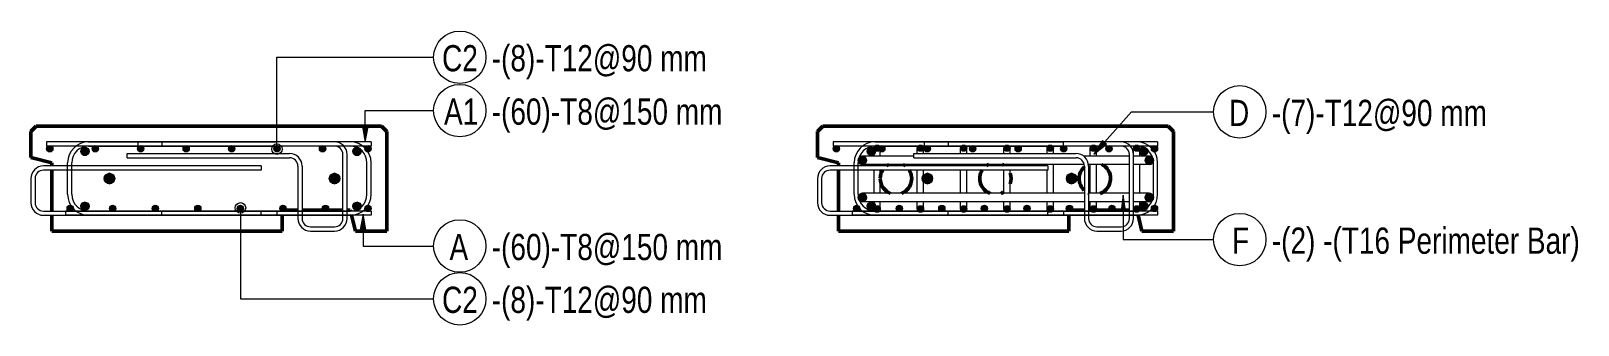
# Model space of a CAD drawing. Header units: millimetres. Extents: x 20 to 15200, y -2824 to 20808.
# Drawn here: x 12244 to 15200, y 20085 to 20646 of the extents above; entities that cross this region are included whole.
import ezdxf

# ---------------------------------------------------------------- set-up
doc = ezdxf.new("R2010")
doc.units = ezdxf.units.MM
for name, color, linetype, lineweight in [('A-WALL', 113, 'Continuous', 25), ('S-RBAR', 171, 'Continuous', 18), ('S-RBAR-IDEN', 171, 'Continuous', 9)]:
    doc.layers.add(name, color=color, linetype=linetype, lineweight=lineweight)
doc.styles.add('Nirmala UI Semilight_1', font='NirmalaS.ttf', dxfattribs={"width": 0.8, "height": 50})

# ---------------------------------------------------------------- blocks, each defined once
blk = doc.blocks.new('M_Rebar Tag_rfa Dimension - ARROW-793927-Elevation Top 2')
at = {"layer": 'S-RBAR-IDEN'}
blk.add_circle((2850.6, 20494.2), 50, dxfattribs=at)
blk = doc.blocks.new('M_Rebar Tag_rfa Dimension - DOT-793929-Elevation Top 2')
at = {"layer": 'S-RBAR-IDEN'}
blk.add_circle((2850.6, 20596), 50, dxfattribs=at)
blk = doc.blocks.new('M_Rebar Tag_rfa Dimension - ARROW-793927-Elevation Top 3')
at = {"layer": 'S-RBAR-IDEN'}
blk.add_circle((2838.1, 20491.8), 50, dxfattribs=at)
blk = doc.blocks.new('M_Rebar Tag_rfa MARK - ARROW-794226-Elevation Top 3')
at = {"layer": 'S-RBAR-IDEN'}
blk.add_circle((2838.1, 20248.2), 50, dxfattribs=at)

msp = doc.modelspace()

# ---------------------------------------------------------------- hatches: boundary and pattern name
at = {"layer": 'S-RBAR'}
h = msp.add_hatch(color=256, dxfattribs=at)
edge = h.paths.add_edge_path()
edge.add_arc((12280.4, 20421.5), 6, 0, 360)
for points in [[(12277.4, 20416.3), (12283.4, 20416.3), (12286.4, 20421.5), (12283.4, 20426.7), (12277.4, 20426.7), (12274.4, 20421.5)], [(12364.2, 20416.3), (12370.2, 20416.3), (12373.2, 20421.5), (12370.2, 20426.7), (12364.2, 20426.7), (12361.2, 20421.5)], [(12451.1, 20416.3), (12457.1, 20416.3), (12460.1, 20421.5), (12457.1, 20426.7), (12451.1, 20426.7), (12448.1, 20421.5)], [(12537.9, 20416.3), (12543.9, 20416.3), (12546.9, 20421.5), (12543.9, 20426.7), (12537.9, 20426.7), (12534.9, 20421.5)], [(12624.8, 20416.3), (12630.8, 20416.3), (12633.8, 20421.5), (12630.8, 20426.7), (12624.8, 20426.7), (12621.8, 20421.5)], [(12711.6, 20416.3), (12717.6, 20416.3), (12720.6, 20421.5), (12717.6, 20426.7), (12711.6, 20426.7), (12708.6, 20421.5)], [(12798.5, 20416.3), (12804.5, 20416.3), (12807.5, 20421.5), (12804.5, 20426.7), (12798.5, 20426.7), (12795.5, 20421.5)], [(12886.8, 20416.3), (12891.4, 20416.3), (12894.4, 20421.5), (12891.4, 20426.7), (12885.4, 20426.7), (12882.4, 20421.5), (12885.4, 20416.3)], [(13780.1, 20416.3), (13786.1, 20416.3), (13789.1, 20421.5), (13786.1, 20426.7), (13780.1, 20426.7), (13777.1, 20421.5)], [(13858.2, 20417.4), (13864.2, 20417.4), (13867.2, 20422.6), (13864.2, 20427.8), (13858.2, 20427.8), (13855.2, 20422.6)], [(13867, 20416.3), (13873, 20416.3), (13876, 20421.5), (13873, 20426.7), (13867, 20426.7), (13864, 20421.5)], [(13940.9, 20417.4), (13946.9, 20417.4), (13949.9, 20422.6), (13946.9, 20427.8), (13940.9, 20427.8), (13937.9, 20422.6)], [(13953.8, 20416.3), (13959.8, 20416.3), (13962.8, 20421.5), (13959.8, 20426.7), (13953.8, 20426.7), (13950.8, 20421.5)], [(14023.5, 20417.4), (14029.5, 20417.4), (14032.5, 20422.6), (14029.5, 20427.8), (14023.5, 20427.8), (14020.5, 20422.6)], [(14040.7, 20416.3), (14046.7, 20416.3), (14049.7, 20421.5), (14046.7, 20426.7), (14040.7, 20426.7), (14037.7, 20421.5)], [(14106.1, 20417.4), (14112.1, 20417.4), (14115.1, 20422.6), (14112.1, 20427.8), (14106.1, 20427.8), (14103.1, 20422.6)], [(14127.6, 20416.3), (14133.6, 20416.3), (14136.6, 20421.5), (14133.6, 20426.7), (14127.6, 20426.7), (14124.6, 20421.5)], [(14188.8, 20417.4), (14194.8, 20417.4), (14197.8, 20422.6), (14194.8, 20427.8), (14188.8, 20427.8), (14185.8, 20422.6)], [(14220.4, 20416.3), (14223.4, 20421.5), (14220.4, 20426.7), (14214.4, 20426.7), (14211.4, 20421.5), (14214.4, 20416.3)], [(14271.4, 20417.4), (14277.4, 20417.4), (14280.4, 20422.6), (14277.4, 20427.8), (14271.4, 20427.8), (14268.4, 20422.6)], [(14301.3, 20416.3), (14307.3, 20416.3), (14310.3, 20421.5), (14307.3, 20426.7), (14301.3, 20426.7), (14298.3, 20421.5)], [(14360.1, 20417.4), (14363.1, 20422.6), (14360.1, 20427.8), (14354.1, 20427.8), (14351.1, 20422.6), (14354.1, 20417.4)], [(14388.1, 20416.3), (14394.1, 20416.3), (14397.1, 20421.5), (14394.1, 20426.7), (14388.1, 20426.7), (14385.1, 20421.5)], [(12350.8, 20409.4), (12355.2, 20414.8), (12353.6, 20421.6), (12347.4, 20424.6), (12341.1, 20421.6), (12339.6, 20414.8), (12343.9, 20409.4)], [(12870.8, 20409.4), (12875.2, 20414.8), (12873.6, 20421.6), (12867.4, 20424.6), (12861.1, 20421.6), (12859.6, 20414.8), (12863.9, 20409.4)], [(13836.6, 20392.2), (13840.9, 20397.6), (13839.4, 20404.3), (13833.1, 20407.4), (13826.9, 20404.3), (13825.3, 20397.6), (13829.7, 20392.2)], [(13850.9, 20409.4), (13853.6, 20409.4), (13857.9, 20414.8), (13856.4, 20421.6), (13850.1, 20424.6), (13843.9, 20421.6), (13842.3, 20414.8), (13846.7, 20409.4)], [(14366.7, 20409.4), (14373.6, 20409.4), (14377.9, 20414.8), (14376.4, 20421.6), (14370.1, 20424.6), (14363.9, 20421.6), (14362.3, 20414.8), (14363.8, 20412.9)], [(14384.6, 20392.2), (14388.9, 20397.6), (14387.4, 20404.3), (14381.1, 20407.4), (14374.9, 20404.3), (14373.3, 20397.6), (14377.7, 20392.2)], [(12394.4, 20354.6), (12401.4, 20357.5), (12404.4, 20364.6), (12401.4, 20371.7), (12394.4, 20374.6), (12387.3, 20371.7), (12384.4, 20364.6), (12387.3, 20357.5)], [(12824.4, 20354.6), (12831.4, 20357.5), (12834.4, 20364.6), (12831.4, 20371.7), (12824.4, 20374.6), (12817.3, 20371.7), (12814.4, 20364.6), (12817.3, 20357.5)], [(13957.1, 20354.6), (13964.2, 20357.5), (13967.1, 20364.6), (13964.2, 20371.7), (13957.1, 20374.6), (13950.1, 20371.7), (13947.1, 20364.6), (13950.1, 20357.5)], [(14232.7, 20354.6), (14239.7, 20357.5), (14242.7, 20364.6), (14239.7, 20371.7), (14232.7, 20374.6), (14225.6, 20371.7), (14222.7, 20364.6), (14225.6, 20357.5)], [(12316.4, 20302.5), (12322.4, 20302.5), (12325.4, 20307.7), (12322.4, 20312.9), (12316.4, 20312.9), (12313.4, 20307.7)], [(12350.8, 20304.7), (12355.2, 20310.1), (12353.6, 20316.9), (12347.4, 20319.9), (12341.1, 20316.9), (12339.6, 20310.1), (12343.9, 20304.7)], [(12397.6, 20302.5), (12403.6, 20302.5), (12406.6, 20307.7), (12403.6, 20312.9), (12397.6, 20312.9), (12394.6, 20307.7)], [(12478.9, 20302.5), (12484.9, 20302.5), (12487.9, 20307.7), (12484.9, 20312.9), (12478.9, 20312.9), (12475.9, 20307.7)], [(12560.2, 20302.5), (12566.2, 20302.5), (12569.2, 20307.7), (12566.2, 20312.9), (12560.2, 20312.9), (12557.2, 20307.7)], [(12641.5, 20302.5), (12647.5, 20302.5), (12650.5, 20307.7), (12647.5, 20312.9), (12641.5, 20312.9), (12638.5, 20307.7)], [(12722.8, 20302.5), (12728.8, 20302.5), (12731.8, 20307.7), (12728.8, 20312.9), (12722.8, 20312.9), (12719.8, 20307.7)], [(12810.1, 20302.5), (12813.1, 20307.7), (12810.1, 20312.9), (12804.1, 20312.9), (12801.1, 20307.7), (12804.1, 20302.5)], [(12870.8, 20304.7), (12875.2, 20310.1), (12873.6, 20316.9), (12867.4, 20319.9), (12861.1, 20316.9), (12859.6, 20310.1), (12863.9, 20304.7)], [(12886.8, 20302.5), (12891.4, 20302.5), (12894.4, 20307.7), (12891.4, 20312.9), (12885.4, 20312.9), (12882.4, 20307.7), (12885.4, 20302.5)], [(13819.1, 20302.5), (13825.1, 20302.5), (13828.1, 20307.7), (13825.1, 20312.9), (13819.1, 20312.9), (13816.1, 20307.7)], [(13836.6, 20321.3), (13840.9, 20326.8), (13839.4, 20333.5), (13833.1, 20336.5), (13826.9, 20333.5), (13825.3, 20326.8), (13829.7, 20321.3)], [(13850.9, 20304.7), (13853.6, 20304.7), (13857.9, 20310.1), (13856.4, 20316.9), (13850.1, 20319.9), (13843.9, 20316.9), (13842.3, 20310.1), (13846.7, 20304.7)], [(13858.2, 20301.4), (13864.2, 20301.4), (13867.2, 20306.6), (13864.2, 20311.8), (13858.2, 20311.8), (13855.2, 20306.6)], [(13900.4, 20302.5), (13906.4, 20302.5), (13909.4, 20307.7), (13906.4, 20312.9), (13900.4, 20312.9), (13897.4, 20307.7)], [(13940.9, 20301.4), (13946.9, 20301.4), (13949.9, 20306.6), (13946.9, 20311.8), (13940.9, 20311.8), (13937.9, 20306.6)], [(13987.7, 20302.5), (13990.7, 20307.7), (13987.7, 20312.9), (13981.7, 20312.9), (13978.7, 20307.7), (13981.7, 20302.5)], [(14023.5, 20301.4), (14029.5, 20301.4), (14032.5, 20306.6), (14029.5, 20311.8), (14023.5, 20311.8), (14020.5, 20306.6)], [(14063, 20302.5), (14069, 20302.5), (14072, 20307.7), (14069, 20312.9), (14063, 20312.9), (14060, 20307.7)], [(14106.1, 20301.4), (14112.1, 20301.4), (14115.1, 20306.6), (14112.1, 20311.8), (14106.1, 20311.8), (14103.1, 20306.6)], [(14144.3, 20302.5), (14150.3, 20302.5), (14153.3, 20307.7), (14150.3, 20312.9), (14144.3, 20312.9), (14141.3, 20307.7)], [(14188.8, 20301.4), (14194.8, 20301.4), (14197.8, 20306.6), (14194.8, 20311.8), (14188.8, 20311.8), (14185.8, 20306.6)], [(14225.6, 20302.5), (14231.6, 20302.5), (14234.6, 20307.7), (14231.6, 20312.9), (14225.6, 20312.9), (14222.6, 20307.7)], [(14271.4, 20301.4), (14277.4, 20301.4), (14280.4, 20306.6), (14277.4, 20311.8), (14271.4, 20311.8), (14268.4, 20306.6)], [(14312.8, 20302.5), (14315.8, 20307.7), (14312.8, 20312.9), (14306.8, 20312.9), (14303.8, 20307.7), (14306.8, 20302.5)], [(14360.1, 20301.4), (14363.1, 20306.6), (14360.1, 20311.8), (14354.1, 20311.8), (14351.1, 20306.6), (14354.1, 20301.4)], [(14373.6, 20304.7), (14377.9, 20310.1), (14376.4, 20316.9), (14370.1, 20319.9), (14363.9, 20316.9), (14362.3, 20310.1), (14366.7, 20304.7)], [(14377.7, 20321.3), (14384.6, 20321.3), (14388.9, 20327), (14387.4, 20333.5), (14381.1, 20336.5), (14374.9, 20333.5), (14373.3, 20326.8)], [(14388.1, 20302.5), (14394.1, 20302.5), (14397.1, 20307.7), (14394.1, 20312.9), (14388.1, 20312.9), (14385.1, 20307.7)]]:
    msp.add_hatch(color=256, dxfattribs=at).paths.add_polyline_path(points)
h = msp.add_hatch(color=256, dxfattribs=at)
edge = h.paths.add_edge_path()
edge.add_arc((12367.2, 20421.5), 6, 0, 360)
h = msp.add_hatch(color=256, dxfattribs=at)
edge = h.paths.add_edge_path()
edge.add_arc((12454.1, 20421.5), 6, 0, 360)
h = msp.add_hatch(color=256, dxfattribs=at)
edge = h.paths.add_edge_path()
edge.add_arc((12540.9, 20421.5), 6, 0, 360)
h = msp.add_hatch(color=256, dxfattribs=at)
edge = h.paths.add_edge_path()
edge.add_arc((12627.8, 20421.5), 6, 0, 360)
h = msp.add_hatch(color=256, dxfattribs=at)
edge = h.paths.add_edge_path()
edge.add_arc((12714.6, 20421.5), 6, 0, 360)
h = msp.add_hatch(color=256, dxfattribs=at)
edge = h.paths.add_edge_path()
edge.add_arc((12801.5, 20421.5), 6, 0, 360)
h = msp.add_hatch(color=256, dxfattribs=at)
edge = h.paths.add_edge_path()
edge.add_arc((12888.4, 20421.5), 6, 0, 360)
h = msp.add_hatch(color=256, dxfattribs=at)
edge = h.paths.add_edge_path()
edge.add_arc((13783.1, 20421.5), 6, 0, 360)
h = msp.add_hatch(color=256, dxfattribs=at)
edge = h.paths.add_edge_path()
edge.add_arc((13861.2, 20422.6), 6, 0, 360)
h = msp.add_hatch(color=256, dxfattribs=at)
edge = h.paths.add_edge_path()
edge.add_arc((13870, 20421.5), 6, 0, 360)
h = msp.add_hatch(color=256, dxfattribs=at)
edge = h.paths.add_edge_path()
edge.add_arc((13943.9, 20422.6), 6, 0, 360)
h = msp.add_hatch(color=256, dxfattribs=at)
edge = h.paths.add_edge_path()
edge.add_arc((13956.8, 20421.5), 6, 0, 360)
h = msp.add_hatch(color=256, dxfattribs=at)
edge = h.paths.add_edge_path()
edge.add_arc((14026.5, 20422.6), 6, 0, 360)
h = msp.add_hatch(color=256, dxfattribs=at)
edge = h.paths.add_edge_path()
edge.add_arc((14043.7, 20421.5), 6, 0, 360)
h = msp.add_hatch(color=256, dxfattribs=at)
edge = h.paths.add_edge_path()
edge.add_arc((14109.1, 20422.6), 6, 0, 360)
h = msp.add_hatch(color=256, dxfattribs=at)
edge = h.paths.add_edge_path()
edge.add_arc((14130.6, 20421.5), 6, 0, 360)
h = msp.add_hatch(color=256, dxfattribs=at)
edge = h.paths.add_edge_path()
edge.add_arc((14191.8, 20422.6), 6, 0, 360)
h = msp.add_hatch(color=256, dxfattribs=at)
edge = h.paths.add_edge_path()
edge.add_arc((14217.4, 20421.5), 6, 0, 360)
h = msp.add_hatch(color=256, dxfattribs=at)
edge = h.paths.add_edge_path()
edge.add_arc((14274.4, 20422.6), 6, 0, 360)
h = msp.add_hatch(color=256, dxfattribs=at)
edge = h.paths.add_edge_path()
edge.add_arc((14304.3, 20421.5), 6, 0, 360)
h = msp.add_hatch(color=256, dxfattribs=at)
edge = h.paths.add_edge_path()
edge.add_arc((14357.1, 20422.6), 6, 0, 360)
h = msp.add_hatch(color=256, dxfattribs=at)
edge = h.paths.add_edge_path()
edge.add_arc((14391.1, 20421.5), 6, 0, 360)
h = msp.add_hatch(color=256, dxfattribs=at)
edge = h.paths.add_edge_path()
edge.add_arc((12347.4, 20416.6), 8, 0, 360)
h = msp.add_hatch(color=256, dxfattribs=at)
edge = h.paths.add_edge_path()
edge.add_arc((12867.4, 20416.6), 8, 0, 360)
h = msp.add_hatch(color=256, dxfattribs=at)
edge = h.paths.add_edge_path()
edge.add_arc((13833.1, 20399.4), 8, 0, 360)
h = msp.add_hatch(color=256, dxfattribs=at)
edge = h.paths.add_edge_path()
edge.add_arc((13850.1, 20416.6), 8, 0, 360)
h = msp.add_hatch(color=256, dxfattribs=at)
edge = h.paths.add_edge_path()
edge.add_arc((14370.1, 20416.6), 8, 0, 360)
h = msp.add_hatch(color=256, dxfattribs=at)
edge = h.paths.add_edge_path()
edge.add_arc((14381.1, 20399.4), 8, 0, 360)
h = msp.add_hatch(color=256, dxfattribs=at)
edge = h.paths.add_edge_path()
edge.add_arc((12394.4, 20364.6), 10, 0, 360)
h = msp.add_hatch(color=256, dxfattribs=at)
edge = h.paths.add_edge_path()
edge.add_arc((12824.4, 20364.6), 10, 0, 360)
h = msp.add_hatch(color=256, dxfattribs=at)
edge = h.paths.add_edge_path()
edge.add_arc((13957.1, 20364.6), 10, 0, 360)
h = msp.add_hatch(color=256, dxfattribs=at)
edge = h.paths.add_edge_path()
edge.add_arc((14232.7, 20364.6), 10, 0, 360)
h = msp.add_hatch(color=256, dxfattribs=at)
edge = h.paths.add_edge_path()
edge.add_arc((12319.4, 20307.7), 6, 0, 360)
h = msp.add_hatch(color=256, dxfattribs=at)
edge = h.paths.add_edge_path()
edge.add_arc((12347.4, 20311.9), 8, 0, 360)
h = msp.add_hatch(color=256, dxfattribs=at)
edge = h.paths.add_edge_path()
edge.add_arc((12400.6, 20307.7), 6, 0, 360)
h = msp.add_hatch(color=256, dxfattribs=at)
edge = h.paths.add_edge_path()
edge.add_arc((12481.9, 20307.7), 6, 0, 360)
h = msp.add_hatch(color=256, dxfattribs=at)
edge = h.paths.add_edge_path()
edge.add_arc((12563.2, 20307.7), 6, 0, 360)
h = msp.add_hatch(color=256, dxfattribs=at)
edge = h.paths.add_edge_path()
edge.add_arc((12644.5, 20307.7), 6, 0, 360)
h = msp.add_hatch(color=256, dxfattribs=at)
edge = h.paths.add_edge_path()
edge.add_arc((12725.8, 20307.7), 6, 0, 360)
h = msp.add_hatch(color=256, dxfattribs=at)
edge = h.paths.add_edge_path()
edge.add_arc((12807.1, 20307.7), 6, 0, 360)
h = msp.add_hatch(color=256, dxfattribs=at)
edge = h.paths.add_edge_path()
edge.add_arc((12867.4, 20311.9), 8, 0, 360)
h = msp.add_hatch(color=256, dxfattribs=at)
edge = h.paths.add_edge_path()
edge.add_arc((12888.4, 20307.7), 6, 0, 360)
h = msp.add_hatch(color=256, dxfattribs=at)
edge = h.paths.add_edge_path()
edge.add_arc((13822.1, 20307.7), 6, 0, 360)
h = msp.add_hatch(color=256, dxfattribs=at)
edge = h.paths.add_edge_path()
edge.add_arc((13833.1, 20328.5), 8, 0, 360)
h = msp.add_hatch(color=256, dxfattribs=at)
edge = h.paths.add_edge_path()
edge.add_arc((13850.1, 20311.9), 8, 0, 360)
h = msp.add_hatch(color=256, dxfattribs=at)
edge = h.paths.add_edge_path()
edge.add_arc((13861.2, 20306.6), 6, 0, 360)
h = msp.add_hatch(color=256, dxfattribs=at)
edge = h.paths.add_edge_path()
edge.add_arc((13903.4, 20307.7), 6, 0, 360)
h = msp.add_hatch(color=256, dxfattribs=at)
edge = h.paths.add_edge_path()
edge.add_arc((13943.9, 20306.6), 6, 0, 360)
h = msp.add_hatch(color=256, dxfattribs=at)
edge = h.paths.add_edge_path()
edge.add_arc((13984.7, 20307.7), 6, 0, 360)
h = msp.add_hatch(color=256, dxfattribs=at)
edge = h.paths.add_edge_path()
edge.add_arc((14026.5, 20306.6), 6, 0, 360)
h = msp.add_hatch(color=256, dxfattribs=at)
edge = h.paths.add_edge_path()
edge.add_arc((14066, 20307.7), 6, 0, 360)
h = msp.add_hatch(color=256, dxfattribs=at)
edge = h.paths.add_edge_path()
edge.add_arc((14109.1, 20306.6), 6, 0, 360)
h = msp.add_hatch(color=256, dxfattribs=at)
edge = h.paths.add_edge_path()
edge.add_arc((14147.3, 20307.7), 6, 0, 360)
h = msp.add_hatch(color=256, dxfattribs=at)
edge = h.paths.add_edge_path()
edge.add_arc((14191.8, 20306.6), 6, 0, 360)
h = msp.add_hatch(color=256, dxfattribs=at)
edge = h.paths.add_edge_path()
edge.add_arc((14228.6, 20307.7), 6, 0, 360)
h = msp.add_hatch(color=256, dxfattribs=at)
edge = h.paths.add_edge_path()
edge.add_arc((14274.4, 20306.6), 6, 0, 360)
h = msp.add_hatch(color=256, dxfattribs=at)
edge = h.paths.add_edge_path()
edge.add_arc((14309.8, 20307.7), 6, 0, 360)
h = msp.add_hatch(color=256, dxfattribs=at)
edge = h.paths.add_edge_path()
edge.add_arc((14357.1, 20306.6), 6, 0, 360)
h = msp.add_hatch(color=256, dxfattribs=at)
edge = h.paths.add_edge_path()
edge.add_arc((14370.1, 20311.9), 8, 0, 360)
h = msp.add_hatch(color=256, dxfattribs=at)
edge = h.paths.add_edge_path()
edge.add_arc((14381.1, 20328.5), 8, 0, 360)
h = msp.add_hatch(color=256, dxfattribs=at)
edge = h.paths.add_edge_path()
edge.add_arc((14391.1, 20307.7), 6, 0, 360)
at = {"layer": 'S-RBAR-IDEN'}
for points in [[(12883.1, 20434.2), (12888.4, 20464.2), (12877.8, 20464.2)], [(14275.3, 20411.4), (14299.3, 20430.2), (14291.4, 20437.3)], [(14331.4, 20333.2), (14327.5, 20303.2), (14335.4, 20303.2)], [(12879, 20296.8), (12873.7, 20266.8), (12884.3, 20266.8)]]:
    msp.add_hatch(color=256, dxfattribs=at).paths.add_polyline_path(points)

# ---------------------------------------------------------------- linework, layer by layer
at = {"layer": 'A-WALL', "lineweight": 50}
for p, q in [((12254.4, 20464.6), (12244.4, 20454.6)), ((12914.4, 20464.6), (12254.4, 20464.6)), ((12924.4, 20454.6), (12914.4, 20464.6)), ((13757.1, 20464.6), (13747.1, 20454.6)), ((14417.1, 20464.6), (13757.1, 20464.6)), ((14427.1, 20454.6), (14417.1, 20464.6)), ((12244.4, 20454.6), (12244.4, 20404.6)), ((12924.4, 20264.6), (12924.4, 20454.6)), ((13747.1, 20454.6), (13747.1, 20404.6)), ((14427.1, 20264.6), (14427.1, 20454.6)), ((12244.4, 20404.6), (12284.4, 20394.6)), ((13747.1, 20404.6), (13787.1, 20394.6)), ((12284.4, 20394.6), (12284.4, 20388.6)), ((12284.4, 20380.6), (12284.4, 20302.6)), ((13787.1, 20394.6), (13787.1, 20388.6)), ((13787.1, 20380.6), (13787.1, 20302.6)), ((12284.4, 20294.6), (12284.4, 20264.6)), ((12724.4, 20302.6), (12724.4, 20304.6)), ((12724.4, 20304.6), (12754.4, 20304.6)), ((12724.4, 20264.6), (12724.4, 20294.6)), ((12762.4, 20304.6), (12840.4, 20304.6)), ((12848.4, 20304.6), (12854.4, 20304.6)), ((12854.4, 20304.6), (12854.8, 20302.6)), ((12856.9, 20294.6), (12864.4, 20264.6)), ((13787.1, 20294.6), (13787.1, 20264.6)), ((14227.1, 20302.6), (14227.1, 20304.6)), ((14227.1, 20304.6), (14257.1, 20304.6)), ((14227.1, 20264.6), (14227.1, 20294.6)), ((14265.1, 20304.6), (14268.8, 20304.6)), ((14280, 20304.6), (14343.1, 20304.6)), ((14351.1, 20304.6), (14351.4, 20304.6)), ((14359.6, 20294.6), (14367.1, 20264.6)), ((12284.4, 20264.6), (12724.4, 20264.6)), ((12864.4, 20264.6), (12924.4, 20264.6)), ((13787.1, 20264.6), (14227.1, 20264.6)), ((14367.1, 20264.6), (14427.1, 20264.6))]:
    msp.add_line(p, q, dxfattribs=at)
for centre, start, end in [((13897.1, 20364.6), 147.5159, 178.6528), ((13897.1, 20364.6), 115.3645, 126.7336), ((13897.1, 20364.6), 290.1466, 32.4841), ((13897.1, 20364.6), 53.2664, 64.6355), ((14087.1, 20364.6), 147.5159, 249.8534), ((14087.1, 20364.6), 115.3645, 126.7336), ((14087.1, 20364.6), 57.4805, 64.6355), ((14087.1, 20364.6), 339.8237, 20.1763), ((14277.1, 20364.6), 132.418, 227.582), ((14277.1, 20364.6), 290.1466, 64.6355), ((13897.1, 20364.6), 181.3472, 249.8534), ((14087.1, 20364.6), 290.1466, 302.5195), ((14277.1, 20364.6), 246.1252, 249.8534)]:
    msp.add_arc(centre, 30, start, end, dxfattribs=at)
at = {"layer": 'S-RBAR'}
for p, q in [((12894.4, 20434.6), (12274.4, 20434.6)), ((12274.4, 20434.6), (12274.4, 20426.6)), ((12277.4, 20426.7), (12274.4, 20421.5)), ((12894.4, 20426.6), (12274.4, 20426.6)), ((12283.4, 20426.7), (12277.4, 20426.7)), ((12286.4, 20421.5), (12283.4, 20426.7)), ((12354.4, 20434.6), (12714.4, 20434.6)), ((12354.4, 20426.6), (12714.4, 20426.6)), ((12364.2, 20426.7), (12361.2, 20421.5)), ((12370.2, 20426.7), (12364.2, 20426.7)), ((12373.2, 20421.5), (12370.2, 20426.7)), ((12451.1, 20426.7), (12448.1, 20421.5)), ((12824.4, 20434.6), (12448.3, 20434.6)), ((12448.3, 20434.6), (12448.3, 20426.6)), ((12824.4, 20426.6), (12448.3, 20426.6)), ((12457.1, 20426.7), (12451.1, 20426.7)), ((12460.1, 20421.5), (12457.1, 20426.7)), ((12854.4, 20434.6), (12494.4, 20434.6)), ((12494.4, 20434.6), (12494.4, 20426.6)), ((12854.4, 20426.6), (12494.4, 20426.6)), ((12537.9, 20426.7), (12534.9, 20421.5)), ((12543.9, 20426.7), (12537.9, 20426.7)), ((12546.9, 20421.5), (12543.9, 20426.7)), ((12624.8, 20426.7), (12621.8, 20421.5)), ((12630.8, 20426.7), (12624.8, 20426.7)), ((12633.8, 20421.5), (12630.8, 20426.7)), ((12711.6, 20426.7), (12708.6, 20421.5)), ((12717.6, 20426.7), (12711.6, 20426.7)), ((12714.4, 20426.6), (12714.4, 20434.6)), ((12720.6, 20421.5), (12717.6, 20426.7)), ((12798.5, 20426.7), (12795.5, 20421.5)), ((12804.5, 20426.7), (12798.5, 20426.7)), ((12807.5, 20421.5), (12804.5, 20426.7)), ((12885.4, 20426.7), (12882.4, 20421.5)), ((12891.4, 20426.7), (12885.4, 20426.7)), ((12894.4, 20421.5), (12891.4, 20426.7)), ((12894.4, 20434.6), (12894.4, 20426.6)), ((14397.1, 20434.6), (13777.1, 20434.6)), ((13777.1, 20434.6), (13777.1, 20426.6)), ((13780.1, 20426.7), (13777.1, 20421.5)), ((14397.1, 20426.6), (13777.1, 20426.6)), ((13786.1, 20426.7), (13780.1, 20426.7)), ((13789.1, 20421.5), (13786.1, 20426.7)), ((13858.2, 20427.8), (13855.2, 20422.6)), ((13857.1, 20434.6), (14217.1, 20434.6)), ((13857.1, 20426.6), (14217.1, 20426.6)), ((13864.2, 20427.8), (13858.2, 20427.8)), ((13867, 20426.7), (13864, 20421.5)), ((13867.2, 20422.6), (13864.2, 20427.8)), ((13873, 20426.7), (13867, 20426.7)), ((13876, 20421.5), (13873, 20426.7)), ((13940.9, 20427.8), (13937.9, 20422.6)), ((13946.9, 20427.8), (13940.9, 20427.8)), ((13949.9, 20422.6), (13946.9, 20427.8)), ((13953.8, 20426.7), (13950.8, 20421.5)), ((14327.1, 20434.6), (13951, 20434.6)), ((13951, 20434.6), (13951, 20426.6)), ((14327.1, 20426.6), (13951, 20426.6)), ((13959.8, 20426.7), (13953.8, 20426.7)), ((13962.8, 20421.5), (13959.8, 20426.7)), ((14357.1, 20434.6), (13997.1, 20434.6)), ((13997.1, 20434.6), (13997.1, 20426.6)), ((14357.1, 20426.6), (13997.1, 20426.6)), ((14023.5, 20427.8), (14020.5, 20422.6)), ((14029.5, 20427.8), (14023.5, 20427.8)), ((14032.5, 20422.6), (14029.5, 20427.8)), ((14040.7, 20426.7), (14037.7, 20421.5)), ((14046.7, 20426.7), (14040.7, 20426.7)), ((14049.7, 20421.5), (14046.7, 20426.7)), ((14106.1, 20427.8), (14103.1, 20422.6)), ((14112.1, 20427.8), (14106.1, 20427.8)), ((14115.1, 20422.6), (14112.1, 20427.8)), ((14127.6, 20426.7), (14124.6, 20421.5)), ((14133.6, 20426.7), (14127.6, 20426.7)), ((14136.6, 20421.5), (14133.6, 20426.7)), ((14188.8, 20427.8), (14185.8, 20422.6)), ((14194.8, 20427.8), (14188.8, 20427.8)), ((14197.8, 20422.6), (14194.8, 20427.8)), ((14214.4, 20426.7), (14211.4, 20421.5)), ((14220.4, 20426.7), (14214.4, 20426.7)), ((14217.1, 20426.6), (14217.1, 20434.6)), ((14223.4, 20421.5), (14220.4, 20426.7)), ((14271.4, 20427.8), (14268.4, 20422.6)), ((14277.4, 20427.8), (14271.4, 20427.8)), ((14280.4, 20422.6), (14277.4, 20427.8)), ((14301.3, 20426.7), (14298.3, 20421.5)), ((14307.3, 20426.7), (14301.3, 20426.7)), ((14310.3, 20421.5), (14307.3, 20426.7)), ((14354.1, 20427.8), (14351.1, 20422.6)), ((14360.1, 20427.8), (14354.1, 20427.8)), ((14363.1, 20422.6), (14360.1, 20427.8)), ((14388.1, 20426.7), (14385.1, 20421.5)), ((14394.1, 20426.7), (14388.1, 20426.7)), ((14397.1, 20421.5), (14394.1, 20426.7)), ((14397.1, 20434.6), (14397.1, 20426.6)), ((12274.4, 20421.5), (12277.4, 20416.3)), ((12277.4, 20416.3), (12283.4, 20416.3)), ((12283.4, 20416.3), (12286.4, 20421.5)), ((12341.1, 20421.6), (12339.6, 20414.8)), ((12339.6, 20414.8), (12343.9, 20409.4)), ((12347.4, 20424.6), (12341.1, 20421.6)), ((12343.9, 20409.4), (12350.8, 20409.4)), ((12353.6, 20421.6), (12347.4, 20424.6)), ((12350.8, 20409.4), (12355.2, 20414.8)), ((12355.2, 20414.8), (12353.6, 20421.6)), ((12361.2, 20421.5), (12364.2, 20416.3)), ((12364.2, 20416.3), (12370.2, 20416.3)), ((12370.2, 20416.3), (12373.2, 20421.5)), ((12428.4, 20412.4), (12738.4, 20412.4)), ((12428.4, 20404.4), (12428.4, 20412.4)), ((12428.4, 20404.4), (12738.4, 20404.4)), ((12448.1, 20421.5), (12451.1, 20416.3)), ((12451.1, 20416.3), (12457.1, 20416.3)), ((12457.1, 20416.3), (12460.1, 20421.5)), ((12534.9, 20421.5), (12537.9, 20416.3)), ((12537.9, 20416.3), (12543.9, 20416.3)), ((12543.9, 20416.3), (12546.9, 20421.5)), ((12621.8, 20421.5), (12624.8, 20416.3)), ((12624.8, 20416.3), (12630.8, 20416.3)), ((12630.8, 20416.3), (12633.8, 20421.5)), ((12708.6, 20421.5), (12711.6, 20416.3)), ((12711.6, 20416.3), (12717.6, 20416.3)), ((12717.6, 20416.3), (12720.6, 20421.5)), ((12795.5, 20421.5), (12798.5, 20416.3)), ((12798.5, 20416.3), (12804.5, 20416.3)), ((12804.5, 20416.3), (12807.5, 20421.5)), ((12840.4, 20288.6), (12840.4, 20410.6)), ((12848.4, 20288.6), (12848.4, 20410.6)), ((12861.1, 20421.6), (12859.6, 20414.8)), ((12859.6, 20414.8), (12863.9, 20409.4)), ((12867.4, 20424.6), (12861.1, 20421.6)), ((12863.9, 20409.4), (12870.8, 20409.4)), ((12873.6, 20421.6), (12867.4, 20424.6)), ((12870.8, 20409.4), (12875.2, 20414.8)), ((12875.2, 20414.8), (12873.6, 20421.6)), ((12882.4, 20421.5), (12885.4, 20416.3)), ((12885.4, 20416.3), (12886.8, 20416.3)), ((12886.8, 20416.3), (12891.4, 20416.3)), ((12891.4, 20416.3), (12894.4, 20421.5)), ((13777.1, 20421.5), (13780.1, 20416.3)), ((13780.1, 20416.3), (13786.1, 20416.3)), ((13786.1, 20416.3), (13789.1, 20421.5)), ((13826.9, 20404.3), (13825.3, 20397.6)), ((13825.3, 20397.6), (13829.7, 20392.2)), ((13833.1, 20407.4), (13826.9, 20404.3)), ((13888.6, 20407.4), (13833.1, 20407.4)), ((13839.4, 20404.3), (13833.1, 20407.4)), ((13836.6, 20392.2), (13840.9, 20397.6)), ((13840.9, 20397.6), (13839.4, 20404.3)), ((13843.9, 20421.6), (13842.3, 20414.8)), ((13842.3, 20414.8), (13846.7, 20409.4)), ((13850.1, 20424.6), (13843.9, 20421.6)), ((13846.7, 20409.4), (13850.9, 20409.4)), ((13856.4, 20421.6), (13850.1, 20424.6)), ((13850.9, 20409.4), (13853.6, 20409.4)), ((13853.6, 20409.4), (13857.9, 20414.8)), ((13855.2, 20407.6), (13855.2, 20422.6)), ((13855.2, 20422.6), (13858.2, 20417.4)), ((13857.9, 20414.8), (13856.4, 20421.6)), ((13858.2, 20417.4), (13864.2, 20417.4)), ((13864, 20421.5), (13867, 20416.3)), ((13864.2, 20417.4), (13867.2, 20422.6)), ((13867, 20416.3), (13873, 20416.3)), ((13867.2, 20407.6), (13867.2, 20422.6)), ((13873, 20416.3), (13876, 20421.5)), ((13931.1, 20407.4), (13888.6, 20407.4)), ((13931.1, 20412.4), (14241.1, 20412.4)), ((13931.1, 20404.4), (13931.1, 20412.4)), ((13931.1, 20404.4), (14241.1, 20404.4)), ((13937.9, 20412.5), (13937.9, 20422.6)), ((13937.9, 20422.6), (13940.9, 20417.4)), ((13940.9, 20417.4), (13946.9, 20417.4)), ((13946.9, 20417.4), (13949.9, 20422.6)), ((13949.9, 20412.5), (13949.9, 20422.6)), ((13950.8, 20421.5), (13953.8, 20416.3)), ((13953.8, 20416.3), (13959.8, 20416.3)), ((13959.8, 20416.3), (13962.8, 20421.5)), ((14020.5, 20412.5), (14020.5, 20422.6)), ((14020.5, 20422.6), (14023.5, 20417.4)), ((14023.5, 20417.4), (14029.5, 20417.4)), ((14029.5, 20417.4), (14032.5, 20422.6)), ((14032.5, 20412.5), (14032.5, 20422.6)), ((14037.7, 20421.5), (14040.7, 20416.3)), ((14040.7, 20416.3), (14046.7, 20416.3)), ((14046.7, 20416.3), (14049.7, 20421.5)), ((14103.1, 20412.5), (14103.1, 20422.6)), ((14103.1, 20422.6), (14106.1, 20417.4)), ((14106.1, 20417.4), (14112.1, 20417.4)), ((14112.1, 20417.4), (14115.1, 20422.6)), ((14115.1, 20412.5), (14115.1, 20422.6)), ((14124.6, 20421.5), (14127.6, 20416.3)), ((14127.6, 20416.3), (14133.6, 20416.3)), ((14133.6, 20416.3), (14136.6, 20421.5)), ((14185.8, 20412.5), (14185.8, 20422.6)), ((14185.8, 20422.6), (14188.8, 20417.4)), ((14188.8, 20417.4), (14194.8, 20417.4)), ((14194.8, 20417.4), (14197.8, 20422.6)), ((14197.8, 20412.5), (14197.8, 20422.6)), ((14211.4, 20421.5), (14214.4, 20416.3)), ((14214.4, 20416.3), (14220.4, 20416.3)), ((14220.4, 20416.3), (14223.4, 20421.5)), ((14325.6, 20407.4), (14255.5, 20407.4)), ((14268.4, 20407.6), (14268.4, 20422.6)), ((14268.4, 20422.6), (14271.4, 20417.4)), ((14271.4, 20417.4), (14277.4, 20417.4)), ((14277.4, 20417.4), (14280.4, 20422.6)), ((14280.4, 20407.6), (14280.4, 20422.6)), ((14298.3, 20421.5), (14301.3, 20416.3)), ((14301.3, 20416.3), (14307.3, 20416.3)), ((14307.3, 20416.3), (14310.3, 20421.5)), ((14343.2, 20407.4), (14325.6, 20407.4)), ((14343.1, 20288.6), (14343.1, 20410.6)), ((14351.1, 20411.3), (14351.1, 20422.6)), ((14351.1, 20422.6), (14354.1, 20417.4)), ((14351.1, 20288.6), (14351.1, 20410.6)), ((14381.1, 20407.4), (14351.3, 20407.4)), ((14354.1, 20417.4), (14360.1, 20417.4)), ((14360.1, 20417.4), (14363.1, 20422.6)), ((14363.9, 20421.6), (14362.3, 20414.8)), ((14362.3, 20414.8), (14363.8, 20412.9)), ((14363.1, 20407.6), (14363.1, 20422.6)), ((14363.8, 20412.9), (14366.7, 20409.4)), ((14370.1, 20424.6), (14363.9, 20421.6)), ((14366.7, 20409.4), (14373.6, 20409.4)), ((14376.4, 20421.6), (14370.1, 20424.6)), ((14374.9, 20404.3), (14373.3, 20397.6)), ((14373.3, 20397.6), (14377.7, 20392.2)), ((14373.6, 20409.4), (14377.9, 20414.8)), ((14381.1, 20407.4), (14374.9, 20404.3)), ((14377.9, 20414.8), (14376.4, 20421.6)), ((14387.4, 20404.3), (14381.1, 20407.4)), ((14384.6, 20392.2), (14388.9, 20397.6)), ((14385.1, 20421.5), (14388.1, 20416.3)), ((14388.9, 20397.6), (14387.4, 20404.3)), ((14388.1, 20416.3), (14394.1, 20416.3)), ((14394.1, 20416.3), (14397.1, 20421.5)), ((12684.4, 20388.6), (12268.4, 20388.6)), ((12684.4, 20380.6), (12268.4, 20380.6)), ((12314.4, 20334.6), (12314.4, 20394.6)), ((12322.4, 20334.6), (12322.4, 20394.6)), ((12387.3, 20371.7), (12384.4, 20364.6)), ((12394.4, 20374.6), (12387.3, 20371.7)), ((12401.4, 20371.7), (12394.4, 20374.6)), ((12404.4, 20364.6), (12401.4, 20371.7)), ((12684.4, 20388.6), (12684.4, 20380.6)), ((12754.4, 20388.4), (12754.4, 20288.6)), ((12762.4, 20388.4), (12762.4, 20288.6)), ((12817.3, 20371.7), (12814.4, 20364.6)), ((12824.4, 20374.6), (12817.3, 20371.7)), ((12831.4, 20371.7), (12824.4, 20374.6)), ((12834.4, 20364.6), (12831.4, 20371.7)), ((12886.4, 20334.6), (12886.4, 20394.6)), ((12894.4, 20334.6), (12894.4, 20394.6)), ((14187.1, 20388.6), (13771.1, 20388.6)), ((14187.1, 20380.6), (13771.1, 20380.6)), ((13817.1, 20334.6), (13817.1, 20394.6)), ((13825.1, 20334.6), (13825.1, 20394.6)), ((13829.7, 20392.2), (13836.6, 20392.2)), ((13888.6, 20391.4), (13833.1, 20391.4)), ((13855.2, 20388.6), (13855.2, 20391.4)), ((13855.2, 20336.6), (13855.2, 20380.6)), ((13867.2, 20388.6), (13867.2, 20391.4)), ((13867.2, 20336.6), (13867.2, 20380.6)), ((14256.7, 20391.4), (13888.6, 20391.4)), ((13937.9, 20388.6), (13937.9, 20391.4)), ((13937.9, 20336.6), (13937.9, 20380.6)), ((13950.1, 20371.7), (13947.1, 20364.6)), ((13949.9, 20388.6), (13949.9, 20391.4)), ((13949.9, 20336.6), (13949.9, 20380.6)), ((13957.1, 20374.6), (13950.1, 20371.7)), ((13964.2, 20371.7), (13957.1, 20374.6)), ((13967.1, 20364.6), (13964.2, 20371.7)), ((14020.5, 20388.6), (14020.5, 20391.4)), ((14020.5, 20336.6), (14020.5, 20380.6)), ((14032.5, 20388.6), (14032.5, 20391.4)), ((14032.5, 20336.6), (14032.5, 20380.6)), ((14103.1, 20388.6), (14103.1, 20391.4)), ((14103.1, 20336.6), (14103.1, 20380.6)), ((14115.1, 20388.6), (14115.1, 20391.4)), ((14115.1, 20336.6), (14115.1, 20380.6)), ((14185.8, 20388.6), (14185.8, 20391.4)), ((14185.8, 20336.6), (14185.8, 20380.6)), ((14187.1, 20388.6), (14187.1, 20380.6)), ((14197.8, 20336.6), (14197.8, 20391.4)), ((14225.6, 20371.7), (14222.7, 20364.6)), ((14232.7, 20374.6), (14225.6, 20371.7)), ((14239.7, 20371.7), (14232.7, 20374.6)), ((14242.7, 20364.6), (14239.7, 20371.7)), ((14257.1, 20388.4), (14257.1, 20288.6)), ((14325.6, 20391.4), (14264.7, 20391.4)), ((14265.1, 20388.4), (14265.1, 20288.6)), ((14268.4, 20336.6), (14268.4, 20391.4)), ((14280.4, 20336.6), (14280.4, 20391.4)), ((14343.2, 20391.4), (14325.6, 20391.4)), ((14381.1, 20391.4), (14351.3, 20391.4)), ((14363.1, 20336.6), (14363.1, 20391.4)), ((14377.7, 20392.2), (14384.6, 20392.2)), ((14389.1, 20334.6), (14389.1, 20394.6)), ((14397.1, 20334.6), (14397.1, 20394.6)), ((12244.4, 20364.6), (12244.4, 20318.6)), ((12252.4, 20364.6), (12252.4, 20318.6)), ((12384.4, 20364.6), (12387.3, 20357.5)), ((12387.3, 20357.5), (12394.4, 20354.6)), ((12394.4, 20354.6), (12401.4, 20357.5)), ((12401.4, 20357.5), (12404.4, 20364.6)), ((12814.4, 20364.6), (12817.3, 20357.5)), ((12817.3, 20357.5), (12824.4, 20354.6)), ((12824.4, 20354.6), (12831.4, 20357.5)), ((12831.4, 20357.5), (12834.4, 20364.6)), ((13747.1, 20364.6), (13747.1, 20318.6)), ((13755.1, 20364.6), (13755.1, 20318.6)), ((13947.1, 20364.6), (13950.1, 20357.5)), ((13950.1, 20357.5), (13957.1, 20354.6)), ((13957.1, 20354.6), (13964.2, 20357.5)), ((13964.2, 20357.5), (13967.1, 20364.6)), ((14222.7, 20364.6), (14225.6, 20357.5)), ((14225.6, 20357.5), (14232.7, 20354.6)), ((14232.7, 20354.6), (14239.7, 20357.5)), ((14239.7, 20357.5), (14242.7, 20364.6)), ((12316.4, 20312.9), (12313.4, 20307.7)), ((12313.4, 20307.7), (12316.4, 20302.5)), ((12322.4, 20312.9), (12316.4, 20312.9)), ((12325.4, 20307.7), (12322.4, 20312.9)), ((12322.4, 20302.5), (12325.4, 20307.7)), ((12341.1, 20316.9), (12339.6, 20310.1)), ((12339.6, 20310.1), (12343.9, 20304.7)), ((12347.4, 20319.9), (12341.1, 20316.9)), ((12353.6, 20316.9), (12347.4, 20319.9)), ((12350.8, 20304.7), (12355.2, 20310.1)), ((12355.2, 20310.1), (12353.6, 20316.9)), ((12397.6, 20312.9), (12394.6, 20307.7)), ((12394.6, 20307.7), (12397.6, 20302.5)), ((12403.6, 20312.9), (12397.6, 20312.9)), ((12406.6, 20307.7), (12403.6, 20312.9)), ((12403.6, 20302.5), (12406.6, 20307.7)), ((12478.9, 20312.9), (12475.9, 20307.7)), ((12475.9, 20307.7), (12478.9, 20302.5)), ((12484.9, 20312.9), (12478.9, 20312.9)), ((12487.9, 20307.7), (12484.9, 20312.9)), ((12484.9, 20302.5), (12487.9, 20307.7)), ((12560.2, 20312.9), (12557.2, 20307.7)), ((12557.2, 20307.7), (12560.2, 20302.5)), ((12566.2, 20312.9), (12560.2, 20312.9)), ((12569.2, 20307.7), (12566.2, 20312.9)), ((12566.2, 20302.5), (12569.2, 20307.7)), ((12641.5, 20312.9), (12638.5, 20307.7)), ((12638.5, 20307.7), (12641.5, 20302.5)), ((12647.5, 20312.9), (12641.5, 20312.9)), ((12650.5, 20307.7), (12647.5, 20312.9)), ((12647.5, 20302.5), (12650.5, 20307.7)), ((12722.8, 20312.9), (12719.8, 20307.7)), ((12719.8, 20307.7), (12722.8, 20302.5)), ((12728.8, 20312.9), (12722.8, 20312.9)), ((12731.8, 20307.7), (12728.8, 20312.9)), ((12728.8, 20302.5), (12731.8, 20307.7)), ((12804.1, 20312.9), (12801.1, 20307.7)), ((12801.1, 20307.7), (12804.1, 20302.5)), ((12810.1, 20312.9), (12804.1, 20312.9)), ((12813.1, 20307.7), (12810.1, 20312.9)), ((12810.1, 20302.5), (12813.1, 20307.7)), ((12861.1, 20316.9), (12859.6, 20310.1)), ((12859.6, 20310.1), (12863.9, 20304.7)), ((12867.4, 20319.9), (12861.1, 20316.9)), ((12873.6, 20316.9), (12867.4, 20319.9)), ((12870.8, 20304.7), (12875.2, 20310.1)), ((12875.2, 20310.1), (12873.6, 20316.9)), ((12885.4, 20312.9), (12882.4, 20307.7)), ((12882.4, 20307.7), (12885.4, 20302.5)), ((12891.4, 20312.9), (12885.4, 20312.9)), ((12894.4, 20307.7), (12891.4, 20312.9)), ((12891.4, 20302.5), (12894.4, 20307.7)), ((13819.1, 20312.9), (13816.1, 20307.7)), ((13816.1, 20307.7), (13819.1, 20302.5)), ((13825.1, 20312.9), (13819.1, 20312.9)), ((13828.1, 20307.7), (13825.1, 20312.9)), ((13825.1, 20302.5), (13828.1, 20307.7)), ((13826.9, 20333.5), (13825.3, 20326.8)), ((13825.3, 20326.8), (13829.7, 20321.3)), ((13833.1, 20336.5), (13826.9, 20333.5)), ((13829.7, 20321.3), (13836.6, 20321.3)), ((13888.6, 20336.5), (13833.1, 20336.5)), ((13839.4, 20333.5), (13833.1, 20336.5)), ((13888.6, 20320.5), (13833.1, 20320.5)), ((13836.6, 20321.3), (13840.9, 20326.8)), ((13840.9, 20326.8), (13839.4, 20333.5)), ((13843.9, 20316.9), (13842.3, 20310.1)), ((13842.3, 20310.1), (13846.7, 20304.7)), ((13850.1, 20319.9), (13843.9, 20316.9)), ((13856.4, 20316.9), (13850.1, 20319.9)), ((13853.6, 20304.7), (13857.9, 20310.1)), ((13855.2, 20306.6), (13855.2, 20320.5)), ((13858.2, 20311.8), (13855.2, 20306.6)), ((13857.9, 20310.1), (13856.4, 20316.9)), ((13864.2, 20311.8), (13858.2, 20311.8)), ((13867.2, 20306.6), (13864.2, 20311.8)), ((13867.2, 20306.6), (13867.2, 20320.5)), ((14257.1, 20336.5), (13888.6, 20336.5)), ((14257.1, 20320.5), (13888.6, 20320.5)), ((13900.4, 20312.9), (13897.4, 20307.7)), ((13897.4, 20307.7), (13900.4, 20302.5)), ((13906.4, 20312.9), (13900.4, 20312.9)), ((13909.4, 20307.7), (13906.4, 20312.9)), ((13906.4, 20302.5), (13909.4, 20307.7)), ((13937.9, 20306.6), (13937.9, 20320.5)), ((13940.9, 20311.8), (13937.9, 20306.6)), ((13946.9, 20311.8), (13940.9, 20311.8)), ((13949.9, 20306.6), (13946.9, 20311.8)), ((13949.9, 20306.6), (13949.9, 20320.5)), ((13981.7, 20312.9), (13978.7, 20307.7)), ((13978.7, 20307.7), (13981.7, 20302.5)), ((13987.7, 20312.9), (13981.7, 20312.9)), ((13990.7, 20307.7), (13987.7, 20312.9)), ((13987.7, 20302.5), (13990.7, 20307.7)), ((14020.5, 20306.6), (14020.5, 20320.5)), ((14023.5, 20311.8), (14020.5, 20306.6)), ((14029.5, 20311.8), (14023.5, 20311.8)), ((14032.5, 20306.6), (14029.5, 20311.8)), ((14032.5, 20306.6), (14032.5, 20320.5)), ((14063, 20312.9), (14060, 20307.7)), ((14060, 20307.7), (14063, 20302.5)), ((14069, 20312.9), (14063, 20312.9)), ((14072, 20307.7), (14069, 20312.9)), ((14069, 20302.5), (14072, 20307.7)), ((14103.1, 20306.6), (14103.1, 20320.5)), ((14106.1, 20311.8), (14103.1, 20306.6)), ((14112.1, 20311.8), (14106.1, 20311.8)), ((14115.1, 20306.6), (14112.1, 20311.8)), ((14115.1, 20306.6), (14115.1, 20320.5)), ((14144.3, 20312.9), (14141.3, 20307.7)), ((14141.3, 20307.7), (14144.3, 20302.5)), ((14150.3, 20312.9), (14144.3, 20312.9)), ((14153.3, 20307.7), (14150.3, 20312.9)), ((14150.3, 20302.5), (14153.3, 20307.7)), ((14185.8, 20306.6), (14185.8, 20320.5)), ((14188.8, 20311.8), (14185.8, 20306.6)), ((14194.8, 20311.8), (14188.8, 20311.8)), ((14197.8, 20306.6), (14194.8, 20311.8)), ((14197.8, 20306.6), (14197.8, 20320.5)), ((14225.6, 20312.9), (14222.6, 20307.7)), ((14222.6, 20307.7), (14225.6, 20302.5)), ((14231.6, 20312.9), (14225.6, 20312.9)), ((14234.6, 20307.7), (14231.6, 20312.9)), ((14231.6, 20302.5), (14234.6, 20307.7)), ((14325.6, 20336.5), (14265.1, 20336.5)), ((14325.6, 20320.5), (14265.1, 20320.5)), ((14268.4, 20306.6), (14268.4, 20320.5)), ((14271.4, 20311.8), (14268.4, 20306.6)), ((14277.4, 20311.8), (14271.4, 20311.8)), ((14280.4, 20306.6), (14277.4, 20311.8)), ((14280.4, 20306.6), (14280.4, 20320.5)), ((14306.8, 20312.9), (14303.8, 20307.7)), ((14303.8, 20307.7), (14306.8, 20302.5)), ((14312.8, 20312.9), (14306.8, 20312.9)), ((14315.8, 20307.7), (14312.8, 20312.9)), ((14312.8, 20302.5), (14315.8, 20307.7)), ((14343.2, 20336.5), (14325.6, 20336.5)), ((14343.2, 20320.5), (14325.6, 20320.5)), ((14354.1, 20311.8), (14351.1, 20306.6)), ((14381.1, 20336.5), (14351.3, 20336.5)), ((14381.1, 20320.5), (14351.3, 20320.5)), ((14360.1, 20311.8), (14354.1, 20311.8)), ((14363.1, 20306.6), (14360.1, 20311.8)), ((14363.9, 20316.9), (14362.3, 20310.1)), ((14362.3, 20310.1), (14366.7, 20304.7)), ((14363.1, 20306.6), (14363.1, 20320.5)), ((14370.1, 20319.9), (14363.9, 20316.9)), ((14376.4, 20316.9), (14370.1, 20319.9)), ((14374.9, 20333.5), (14373.3, 20326.8)), ((14373.3, 20326.8), (14377.7, 20321.3)), ((14373.6, 20304.7), (14377.9, 20310.1)), ((14381.1, 20336.5), (14374.9, 20333.5)), ((14377.9, 20310.1), (14376.4, 20316.9)), ((14377.7, 20321.3), (14384.6, 20321.3)), ((14387.4, 20333.5), (14381.1, 20336.5)), ((14384.6, 20321.3), (14388.9, 20327)), ((14388.1, 20312.9), (14385.1, 20307.7)), ((14385.1, 20307.7), (14388.1, 20302.5)), ((14388.9, 20327), (14387.4, 20333.5)), ((14394.1, 20312.9), (14388.1, 20312.9)), ((14397.1, 20307.7), (14394.1, 20312.9)), ((14394.1, 20302.5), (14397.1, 20307.7)), ((12268.4, 20302.6), (12684.4, 20302.6)), ((12268.4, 20294.6), (12684.4, 20294.6)), ((12894.4, 20302.6), (12310.5, 20302.6)), ((12310.5, 20302.6), (12310.5, 20294.6)), ((12894.4, 20294.6), (12310.5, 20294.6)), ((12316.4, 20302.5), (12322.4, 20302.5)), ((12343.9, 20304.7), (12350.8, 20304.7)), ((12714.4, 20302.6), (12354.4, 20302.6)), ((12714.4, 20294.6), (12354.4, 20294.6)), ((12397.6, 20302.5), (12403.6, 20302.5)), ((12478.9, 20302.5), (12484.9, 20302.5)), ((12494.4, 20302.6), (12854.4, 20302.6)), ((12494.4, 20294.6), (12494.4, 20302.6)), ((12494.4, 20294.6), (12854.4, 20294.6)), ((12560.2, 20302.5), (12566.2, 20302.5)), ((12641.5, 20302.5), (12647.5, 20302.5)), ((12684.4, 20294.6), (12684.4, 20302.6)), ((12714.4, 20302.6), (12714.4, 20294.6)), ((12722.8, 20302.5), (12728.8, 20302.5)), ((12804.1, 20302.5), (12810.1, 20302.5)), ((12863.9, 20304.7), (12870.8, 20304.7)), ((12885.4, 20302.5), (12886.8, 20302.5)), ((12886.8, 20302.5), (12891.4, 20302.5)), ((12894.4, 20302.6), (12894.4, 20294.6)), ((13771.1, 20302.6), (14187.1, 20302.6)), ((13771.1, 20294.6), (14187.1, 20294.6)), ((14397.1, 20302.6), (13813.3, 20302.6)), ((13813.3, 20302.6), (13813.3, 20294.6)), ((14397.1, 20294.6), (13813.3, 20294.6)), ((13819.1, 20302.5), (13825.1, 20302.5)), ((13846.7, 20304.7), (13850.9, 20304.7)), ((13850.9, 20304.7), (13853.6, 20304.7)), ((13855.2, 20306.6), (13858.2, 20301.4)), ((14217.1, 20302.6), (13857.1, 20302.6)), ((14217.1, 20294.6), (13857.1, 20294.6)), ((13858.2, 20301.4), (13864.2, 20301.4)), ((13864.2, 20301.4), (13867.2, 20306.6)), ((13900.4, 20302.5), (13906.4, 20302.5)), ((13937.9, 20306.6), (13940.9, 20301.4)), ((13940.9, 20301.4), (13946.9, 20301.4)), ((13946.9, 20301.4), (13949.9, 20306.6)), ((13981.7, 20302.5), (13987.7, 20302.5)), ((13997.1, 20302.6), (14357.1, 20302.6)), ((13997.1, 20294.6), (13997.1, 20302.6)), ((13997.1, 20294.6), (14357.1, 20294.6)), ((14020.5, 20306.6), (14023.5, 20301.4)), ((14023.5, 20301.4), (14029.5, 20301.4)), ((14029.5, 20301.4), (14032.5, 20306.6)), ((14063, 20302.5), (14069, 20302.5)), ((14103.1, 20306.6), (14106.1, 20301.4)), ((14106.1, 20301.4), (14112.1, 20301.4)), ((14112.1, 20301.4), (14115.1, 20306.6)), ((14144.3, 20302.5), (14150.3, 20302.5)), ((14185.8, 20306.6), (14188.8, 20301.4)), ((14187.1, 20294.6), (14187.1, 20302.6)), ((14188.8, 20301.4), (14194.8, 20301.4)), ((14194.8, 20301.4), (14197.8, 20306.6)), ((14217.1, 20302.6), (14217.1, 20294.6)), ((14225.6, 20302.5), (14231.6, 20302.5)), ((14268.4, 20306.6), (14271.4, 20301.4)), ((14271.4, 20301.4), (14277.4, 20301.4)), ((14277.4, 20301.4), (14280.4, 20306.6)), ((14306.8, 20302.5), (14312.8, 20302.5)), ((14351.1, 20306.6), (14354.1, 20301.4)), ((14354.1, 20301.4), (14360.1, 20301.4)), ((14360.1, 20301.4), (14363.1, 20306.6)), ((14366.7, 20304.7), (14373.6, 20304.7)), ((14388.1, 20302.5), (14394.1, 20302.5)), ((14397.1, 20302.6), (14397.1, 20294.6)), ((12778.4, 20272.6), (12824.4, 20272.6)), ((12778.4, 20264.6), (12824.4, 20264.6)), ((14281.1, 20272.6), (14327.1, 20272.6)), ((14281.1, 20264.6), (14327.1, 20264.6))]:
    msp.add_line(p, q, dxfattribs=at)
for centre, radius in [((12280.4, 20421.5), 6), ((12367.2, 20421.5), 6), ((12454.1, 20421.5), 6), ((12540.9, 20421.5), 6), ((12627.8, 20421.5), 6), ((12714.6, 20421.5), 6), ((12801.5, 20421.5), 6), ((12888.4, 20421.5), 6), ((13783.1, 20421.5), 6), ((13861.2, 20422.6), 6), ((13870, 20421.5), 6), ((13943.9, 20422.6), 6), ((13956.8, 20421.5), 6), ((14026.5, 20422.6), 6), ((14043.7, 20421.5), 6), ((14109.1, 20422.6), 6), ((14130.6, 20421.5), 6), ((14191.8, 20422.6), 6), ((14217.4, 20421.5), 6), ((14274.4, 20422.6), 6), ((14304.3, 20421.5), 6), ((14357.1, 20422.6), 6), ((14391.1, 20421.5), 6), ((12347.4, 20416.6), 8), ((12867.4, 20416.6), 8), ((13833.1, 20399.4), 8), ((13850.1, 20416.6), 8), ((14370.1, 20416.6), 8), ((14381.1, 20399.4), 8), ((12394.4, 20364.6), 10), ((12824.4, 20364.6), 10), ((13957.1, 20364.6), 10), ((14232.7, 20364.6), 10), ((12319.4, 20307.7), 6), ((12347.4, 20311.9), 8), ((12400.6, 20307.7), 6), ((12481.9, 20307.7), 6), ((12563.2, 20307.7), 6), ((12644.5, 20307.7), 6), ((12725.8, 20307.7), 6), ((12807.1, 20307.7), 6), ((12867.4, 20311.9), 8), ((12888.4, 20307.7), 6), ((13822.1, 20307.7), 6), ((13833.1, 20328.5), 8), ((13850.1, 20311.9), 8), ((13861.2, 20306.6), 6), ((13903.4, 20307.7), 6), ((13943.9, 20306.6), 6), ((13984.7, 20307.7), 6), ((14026.5, 20306.6), 6), ((14066, 20307.7), 6), ((14109.1, 20306.6), 6), ((14147.3, 20307.7), 6), ((14191.8, 20306.6), 6), ((14228.6, 20307.7), 6), ((14274.4, 20306.6), 6), ((14309.8, 20307.7), 6), ((14357.1, 20306.6), 6), ((14370.1, 20311.9), 8), ((14381.1, 20328.5), 8), ((14391.1, 20307.7), 6)]:
    msp.add_circle(centre, radius, dxfattribs=at)
for centre, radius, start, end in [((12354.4, 20394.6), 40, 90, 180), ((12354.4, 20394.6), 32, 90, 180), ((12824.4, 20410.6), 24, 0, 90), ((12824.4, 20410.6), 16, 0, 90), ((12854.4, 20394.6), 40, 0, 90), ((12854.4, 20394.6), 32, 0, 90), ((13857.1, 20394.6), 40, 90, 180), ((13857.1, 20394.6), 32, 90, 180), ((13861.2, 20422.6), 6, 138.4927, 180), ((13861.2, 20422.6), 6, 0, 42.0711), ((13943.9, 20422.6), 6, 137.9289, 180), ((13943.9, 20422.6), 6, 0, 42.0711), ((14026.5, 20422.6), 6, 137.9289, 180), ((14026.5, 20422.6), 6, 0, 42.0711), ((14109.1, 20422.6), 6, 137.9289, 180), ((14109.1, 20422.6), 6, 0, 42.0711), ((14191.8, 20422.6), 6, 137.9289, 180), ((14191.8, 20422.6), 6, 0, 42.0711), ((14274.4, 20422.6), 6, 137.9289, 180), ((14274.4, 20422.6), 6, 0, 42.0711), ((14327.1, 20410.6), 24, 0, 90), ((14327.1, 20410.6), 16, 0, 90), ((14357.1, 20422.6), 6, 137.9289, 180), ((14357.1, 20394.6), 40, 0, 90), ((14357.1, 20394.6), 32, 0, 90), ((14357.1, 20422.6), 6, 0, 34.3779), ((12738.4, 20388.4), 24, 360, 90), ((12738.4, 20388.4), 16, 360, 90), ((13833.1, 20399.4), 8, 196.2134, 270), ((13833.1, 20399.4), 8, 90, 144.1495), ((14241.1, 20388.4), 24, 0, 90), ((14241.1, 20388.4), 16, 0, 90), ((14381.1, 20399.4), 8, 35.8505, 90), ((14381.1, 20399.4), 8, 270, 343.7866), ((12268.4, 20364.6), 24, 90, 180), ((12268.4, 20364.6), 16, 90, 180), ((13771.1, 20364.6), 24, 90, 180), ((13771.1, 20364.6), 16, 90, 180), ((12268.4, 20318.6), 24, 180, 270), ((12268.4, 20318.6), 16, 180, 270), ((12354.4, 20334.6), 40, 180, 270), ((12354.4, 20334.6), 32, 180, 270), ((12854.4, 20334.6), 32, 270, 0), ((12854.4, 20334.6), 40, 270, 0), ((13771.1, 20318.6), 24, 180, 270), ((13771.1, 20318.6), 16, 180, 270), ((13857.1, 20334.6), 40, 180, 270), ((13857.1, 20334.6), 32, 180, 270), ((13833.1, 20328.5), 8, 90, 161.4705), ((13833.1, 20328.5), 8, 227.0543, 270), ((14357.1, 20334.6), 32, 270, 0), ((14357.1, 20334.6), 40, 270, 0), ((14381.1, 20328.5), 8, 18.5295, 90), ((14381.1, 20328.5), 8, 270, 312.9457), ((12778.4, 20288.6), 24, 180, 270), ((12778.4, 20288.6), 16, 180, 270), ((12824.4, 20288.6), 16, 270, 0), ((12824.4, 20288.6), 24, 270, 0), ((13861.2, 20306.6), 6, 180, 221.5073), ((13861.2, 20306.6), 6, 317.9289, 0), ((13943.9, 20306.6), 6, 180, 222.0711), ((13943.9, 20306.6), 6, 317.9289, 0), ((14026.5, 20306.6), 6, 180, 222.0711), ((14026.5, 20306.6), 6, 317.9289, 0), ((14109.1, 20306.6), 6, 180, 222.0711), ((14109.1, 20306.6), 6, 317.9289, 0), ((14191.8, 20306.6), 6, 180, 222.0711), ((14191.8, 20306.6), 6, 317.9289, 0), ((14281.1, 20288.6), 24, 180, 270), ((14281.1, 20288.6), 16, 180, 270), ((14274.4, 20306.6), 6, 180, 222.0711), ((14274.4, 20306.6), 6, 317.9289, 0), ((14327.1, 20288.6), 16, 270, 0), ((14327.1, 20288.6), 24, 270, 0), ((14357.1, 20306.6), 6, 185.6438, 222.0711), ((14357.1, 20306.6), 6, 325.6221, 0)]:
    msp.add_arc(centre, radius, start, end, dxfattribs=at)
at = {"layer": 'S-RBAR-IDEN'}
for p, q in [((12714.4, 20596), (13013.7, 20596)), ((12714.4, 20420.8), (12714.4, 20596)), ((12883.1, 20494.2), (13013.7, 20494.2)), ((12883.1, 20434.2), (12883.1, 20494.2)), ((14275.3, 20411.4), (14347.1, 20491.8)), ((14347.1, 20491.8), (14504.1, 20491.8)), ((12888.4, 20464.2), (12877.8, 20464.2)), ((12877.8, 20464.2), (12883.1, 20434.2)), ((12883.1, 20434.2), (12888.4, 20464.2)), ((14291.4, 20437.3), (14275.3, 20411.4)), ((14275.3, 20411.4), (14299.3, 20430.2)), ((14299.3, 20430.2), (14291.4, 20437.3)), ((12644.7, 20308.7), (12644.7, 20135.4)), ((14331.4, 20333.2), (14327.5, 20303.2)), ((14335.4, 20303.2), (14331.4, 20333.2)), ((14331.4, 20333.2), (14331.4, 20248.2)), ((12879, 20296.8), (12873.7, 20266.8)), ((12884.3, 20266.8), (12879, 20296.8)), ((12879, 20296.8), (12879, 20236)), ((14327.5, 20303.2), (14335.4, 20303.2)), ((12873.7, 20266.8), (12884.3, 20266.8)), ((12879, 20236), (13013.7, 20236)), ((14331.4, 20248.2), (14504.1, 20248.2)), ((12644.7, 20135.4), (13013.7, 20135.4))]:
    msp.add_line(p, q, dxfattribs=at)
for centre in [(12714.4, 20420.8), (12644.7, 20308.7)]:
    msp.add_circle(centre, 10, dxfattribs=at)

# ---------------------------------------------------------------- block references
for name, p in [('M_Rebar Tag_rfa Dimension - DOT-793929-Elevation Top 2', (10213.2, 0)), ('M_Rebar Tag_rfa Dimension - ARROW-793927-Elevation Top 2', (10213.2, 0)), ('M_Rebar Tag_rfa Dimension - ARROW-793927-Elevation Top 3', (11715.9, 0)), ('M_Rebar Tag_rfa Dimension - ARROW-793927-Elevation Top 2', (10213.2, -258.2)), ('M_Rebar Tag_rfa MARK - ARROW-794226-Elevation Top 3', (11715.9, 0)), ('M_Rebar Tag_rfa Dimension - DOT-793929-Elevation Top 2', (10213.2, -460.7))]:
    msp.add_blockref(name, p, dxfattribs=at)

# ---------------------------------------------------------------- texts
at = {"layer": 'S-RBAR-IDEN', "char_height": 50, "attachment_point": 1, "style": 'Nirmala UI Semilight_1'}
for s, insert, width in [('C2', (13029.9, 20619.1), 78.245), ('-(8)-T12@90 mm', (13124.8, 20619.1), 495.122), ('A1', (13033.6, 20517.3), 69.266), ('-(60)-T8@150 mm', (13124.8, 20517.3), 531.038), ('D', (14533.4, 20514.8), 46.177), ('-(7)-T12@90 mm', (14615.2, 20514.8), 493.839), ('A', (13044.1, 20259.1), 43.612), ('-(60)-T8@150 mm', (13124.8, 20259.1), 531.038), ('F', (14539.3, 20271.2), 32.067), ('-(2) -(T16 Perimeter Bar)', (14615.2, 20271.2), 699.071), ('-(8)-T12@90 mm', (13124.8, 20158.4), 495.122), ('C2', (13029.9, 20158.4), 78.245)]:
    msp.add_mtext(s, dxfattribs=dict(at, insert=insert, width=width))

doc.saveas('drawing.dxf')
